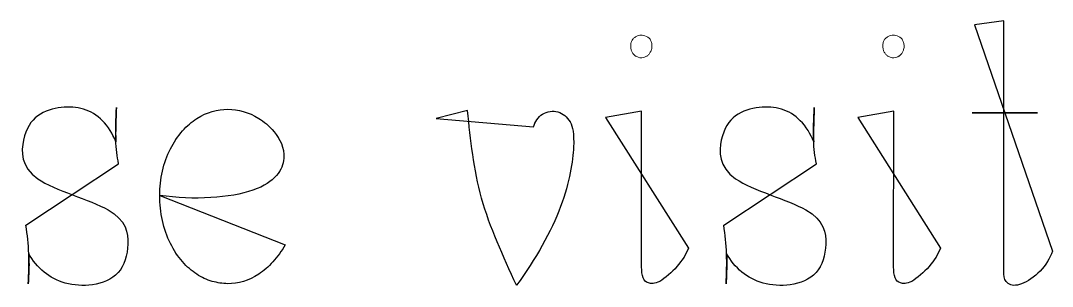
# Model space of a CAD drawing. Header units: centimetres. Extents: x -9.8 to 9.8, y -7.2 to 7.2.
# Drawn here: x -3.766 to -2.666, y 5.232 to 5.514 of the extents above; entities that cross this region are included whole.
import ezdxf

# ---------------------------------------------------------------- set-up
doc = ezdxf.new("R2010")
doc.units = ezdxf.units.CM
doc.header["$MEASUREMENT"] = 0
doc.layers.add('Layer 1', color=7, linetype='Continuous')

msp = doc.modelspace()

# ---------------------------------------------------------------- linework, layer by layer
at = {"layer": 'Layer 1', "color": 7}
for points, knots in [([(-2.74929, 5.50967), (-2.74929, 5.50967), (-2.71804, 5.51406), (-2.71804, 5.51406), (-2.71804, 5.51406), (-2.71804, 5.51406), (-2.71804, 5.41614), (-2.71804, 5.41614), (-2.71804, 5.41614), (-2.71804, 5.41614), (-2.68221, 5.41614), (-2.68221, 5.41614), (-2.68221, 5.41614), (-2.68221, 5.41614), (-2.75156, 5.41614), (-2.75156, 5.41614), (-2.75156, 5.41614), (-2.75156, 5.41614), (-2.71804, 5.41614), (-2.71804, 5.41614), (-2.71804, 5.41614), (-2.71804, 5.41614), (-2.71804, 5.2445), (-2.71804, 5.2445), (-2.71804, 5.2445), (-2.71804, 5.24069), (-2.71651, 5.23688), (-2.71328, 5.23458), (-2.71328, 5.23458), (-2.71003, 5.2323), (-2.70526, 5.23172), (-2.69918, 5.23418), (-2.69918, 5.23418), (-2.69291, 5.23646), (-2.68529, 5.24161), (-2.67918, 5.2477), (-2.67918, 5.2477), (-2.67309, 5.254), (-2.66889, 5.26122), (-2.66622, 5.26905), (-2.66622, 5.26905), (-2.66622, 5.26905), (-2.74929, 5.50967), (-2.74929, 5.50967)], [0, 0, 0, 0, 0.0833333, 0.0833333, 0.0833333, 0.0833333, 0.1666667, 0.1666667, 0.1666667, 0.1666667, 0.25, 0.25, 0.25, 0.25, 0.3333333, 0.3333333, 0.3333333, 0.3333333, 0.4166667, 0.4166667, 0.4166667, 0.4166667, 0.5, 0.5, 0.5, 0.5, 0.5833333, 0.5833333, 0.5833333, 0.5833333, 0.6666667, 0.6666667, 0.6666667, 0.6666667, 0.75, 0.75, 0.75, 0.75, 0.8333333, 0.8333333, 0.8333333, 0.8333333, 1, 1, 1, 1]), ([(-2.74929, 5.50967), (-2.74929, 5.50967), (-2.74929, 5.50967), (-2.74929, 5.50967), (-2.74929, 5.50967), (-2.74929, 5.50967), (-2.74929, 5.50967), (-2.74929, 5.50967)], [0, 0, 0, 0, 0.3333333, 0.3333333, 0.3333333, 0.3333333, 1, 1, 1, 1]), ([(-3.7601, 5.2965), (-3.75875, 5.28642), (-3.75743, 5.2765), (-3.75724, 5.26621), (-3.75724, 5.26621), (-3.75668, 5.25592), (-3.75724, 5.24507), (-3.75764, 5.23422), (-3.75764, 5.23422), (-3.75724, 5.24165), (-3.75708, 5.2489), (-3.75687, 5.25422), (-3.75687, 5.25422), (-3.75687, 5.25972), (-3.75706, 5.26316), (-3.75724, 5.2666), (-3.75724, 5.2666), (-3.75306, 5.25898), (-3.74753, 5.25213), (-3.74086, 5.24678), (-3.74086, 5.24678), (-3.73438, 5.24128), (-3.72697, 5.23744), (-3.71821, 5.23498), (-3.71821, 5.23498), (-3.70943, 5.2327), (-3.69935, 5.23157), (-3.68924, 5.23329), (-3.68924, 5.23329), (-3.67895, 5.23482), (-3.66868, 5.23879), (-3.6618, 5.24623), (-3.6618, 5.24623), (-3.65513, 5.25385), (-3.65188, 5.26433), (-3.65151, 5.27652), (-3.65151, 5.27652), (-3.65093, 5.28853), (-3.6532, 5.30166), (-3.67265, 5.3129), (-3.67265, 5.3129), (-3.69228, 5.32393), (-3.72924, 5.3333), (-3.74753, 5.34605), (-3.74753, 5.34605), (-3.76581, 5.3588), (-3.76544, 5.375), (-3.76277, 5.38701), (-3.76277, 5.38701), (-3.75991, 5.39939), (-3.75478, 5.40759), (-3.74753, 5.41291), (-3.74753, 5.41291), (-3.74031, 5.41804), (-3.73115, 5.42072), (-3.72258, 5.42167), (-3.72258, 5.42167), (-3.71401, 5.42262), (-3.70602, 5.42223), (-3.69877, 5.41995), (-3.69877, 5.41995), (-3.69115, 5.41786), (-3.68448, 5.41368), (-3.67858, 5.40757), (-3.67858, 5.40757), (-3.67249, 5.40167), (-3.66755, 5.39365), (-3.66429, 5.38508), (-3.66429, 5.38508), (-3.66448, 5.38849), (-3.66466, 5.39175), (-3.66448, 5.39783), (-3.66448, 5.39783), (-3.66429, 5.40392), (-3.66411, 5.41288), (-3.66371, 5.42164), (-3.66371, 5.42164), (-3.66429, 5.40944), (-3.66466, 5.39727), (-3.66448, 5.38735), (-3.66448, 5.38735), (-3.66411, 5.37724), (-3.66279, 5.36962), (-3.66144, 5.362), (-3.66144, 5.362), (-3.66144, 5.362), (-3.7601, 5.2965), (-3.7601, 5.2965)], [0, 0, 0, 0, 0.0434783, 0.0434783, 0.0434783, 0.0434783, 0.0869565, 0.0869565, 0.0869565, 0.0869565, 0.1304348, 0.1304348, 0.1304348, 0.1304348, 0.173913, 0.173913, 0.173913, 0.173913, 0.2173913, 0.2173913, 0.2173913, 0.2173913, 0.2608696, 0.2608696, 0.2608696, 0.2608696, 0.3043478, 0.3043478, 0.3043478, 0.3043478, 0.3478261, 0.3478261, 0.3478261, 0.3478261, 0.3913043, 0.3913043, 0.3913043, 0.3913043, 0.4347826, 0.4347826, 0.4347826, 0.4347826, 0.4782609, 0.4782609, 0.4782609, 0.4782609, 0.5217391, 0.5217391, 0.5217391, 0.5217391, 0.5652174, 0.5652174, 0.5652174, 0.5652174, 0.6086957, 0.6086957, 0.6086957, 0.6086957, 0.6521739, 0.6521739, 0.6521739, 0.6521739, 0.6956522, 0.6956522, 0.6956522, 0.6956522, 0.7391304, 0.7391304, 0.7391304, 0.7391304, 0.7826087, 0.7826087, 0.7826087, 0.7826087, 0.826087, 0.826087, 0.826087, 0.826087, 0.8695652, 0.8695652, 0.8695652, 0.8695652, 0.9130435, 0.9130435, 0.9130435, 0.9130435, 1, 1, 1, 1]), ([(-3.01638, 5.2965), (-3.01503, 5.28642), (-3.01371, 5.2765), (-3.01352, 5.26621), (-3.01352, 5.26621), (-3.01294, 5.25592), (-3.01352, 5.24507), (-3.01389, 5.23422), (-3.01389, 5.23422), (-3.01352, 5.24165), (-3.01333, 5.2489), (-3.01312, 5.25422), (-3.01312, 5.25422), (-3.01293, 5.25972), (-3.01312, 5.26316), (-3.01352, 5.2666), (-3.01352, 5.2666), (-3.00931, 5.25898), (-3.00381, 5.25213), (-2.99712, 5.24678), (-2.99712, 5.24678), (-2.99064, 5.24128), (-2.98323, 5.23744), (-2.97447, 5.23498), (-2.97447, 5.23498), (-2.96569, 5.2327), (-2.95561, 5.23157), (-2.9455, 5.23329), (-2.9455, 5.23329), (-2.93521, 5.23482), (-2.92494, 5.23879), (-2.91806, 5.24623), (-2.91806, 5.24623), (-2.91139, 5.25385), (-2.90814, 5.26433), (-2.90777, 5.27652), (-2.90777, 5.27652), (-2.90719, 5.28853), (-2.90946, 5.30166), (-2.92891, 5.3129), (-2.92891, 5.3129), (-2.94852, 5.32393), (-2.98548, 5.3333), (-3.00379, 5.34605), (-3.00379, 5.34605), (-3.02226, 5.3588), (-3.0217, 5.375), (-3.01903, 5.38701), (-3.01903, 5.38701), (-3.01617, 5.39939), (-3.01104, 5.40759), (-3.00379, 5.41291), (-3.00379, 5.41291), (-2.99654, 5.41804), (-2.98739, 5.42072), (-2.97884, 5.42167), (-2.97884, 5.42167), (-2.97027, 5.42262), (-2.96228, 5.42223), (-2.95503, 5.41995), (-2.95503, 5.41995), (-2.94741, 5.41786), (-2.94074, 5.41368), (-2.93484, 5.40757), (-2.93484, 5.40757), (-2.92875, 5.40167), (-2.92378, 5.39365), (-2.92055, 5.38508), (-2.92055, 5.38508), (-2.92074, 5.38849), (-2.92074, 5.39175), (-2.92074, 5.39783), (-2.92074, 5.39783), (-2.92055, 5.40392), (-2.92037, 5.41288), (-2.91997, 5.42164), (-2.91997, 5.42164), (-2.92055, 5.40944), (-2.92092, 5.39727), (-2.92074, 5.38735), (-2.92074, 5.38735), (-2.92037, 5.37724), (-2.91923, 5.36962), (-2.9177, 5.362), (-2.9177, 5.362), (-2.9177, 5.362), (-3.01638, 5.2965), (-3.01638, 5.2965)], [0, 0, 0, 0, 0.0434783, 0.0434783, 0.0434783, 0.0434783, 0.0869565, 0.0869565, 0.0869565, 0.0869565, 0.1304348, 0.1304348, 0.1304348, 0.1304348, 0.173913, 0.173913, 0.173913, 0.173913, 0.2173913, 0.2173913, 0.2173913, 0.2173913, 0.2608696, 0.2608696, 0.2608696, 0.2608696, 0.3043478, 0.3043478, 0.3043478, 0.3043478, 0.3478261, 0.3478261, 0.3478261, 0.3478261, 0.3913043, 0.3913043, 0.3913043, 0.3913043, 0.4347826, 0.4347826, 0.4347826, 0.4347826, 0.4782609, 0.4782609, 0.4782609, 0.4782609, 0.5217391, 0.5217391, 0.5217391, 0.5217391, 0.5652174, 0.5652174, 0.5652174, 0.5652174, 0.6086957, 0.6086957, 0.6086957, 0.6086957, 0.6521739, 0.6521739, 0.6521739, 0.6521739, 0.6956522, 0.6956522, 0.6956522, 0.6956522, 0.7391304, 0.7391304, 0.7391304, 0.7391304, 0.7826087, 0.7826087, 0.7826087, 0.7826087, 0.826087, 0.826087, 0.826087, 0.826087, 0.8695652, 0.8695652, 0.8695652, 0.8695652, 0.9130435, 0.9130435, 0.9130435, 0.9130435, 1, 1, 1, 1]), ([(-3.6176, 5.32832), (-3.5814, 5.32279), (-3.54198, 5.32546), (-3.51817, 5.33382), (-3.51817, 5.33382), (-3.49436, 5.34202), (-3.48634, 5.35573), (-3.48539, 5.36753), (-3.48539, 5.36753), (-3.48407, 5.37915), (-3.48997, 5.38867), (-3.4955, 5.39573), (-3.4955, 5.39573), (-3.50122, 5.40258), (-3.50653, 5.40676), (-3.51206, 5.4102), (-3.51206, 5.4102), (-3.52291, 5.41687), (-3.53397, 5.41991), (-3.54503, 5.41991), (-3.54503, 5.41991), (-3.55609, 5.41991), (-3.56712, 5.41687), (-3.578, 5.4102), (-3.578, 5.4102), (-3.58334, 5.40639), (-3.58848, 5.40221), (-3.59343, 5.39686), (-3.59343, 5.39686), (-3.59819, 5.39114), (-3.60258, 5.38485), (-3.60618, 5.37762), (-3.60618, 5.37762), (-3.6098, 5.37056), (-3.61285, 5.36257), (-3.61475, 5.35399), (-3.61475, 5.35399), (-3.61666, 5.34579), (-3.61761, 5.33703), (-3.61761, 5.32809), (-3.61761, 5.32809), (-3.61761, 5.31915), (-3.61666, 5.31018), (-3.61475, 5.30142), (-3.61475, 5.30142), (-3.61284, 5.29285), (-3.60978, 5.28467), (-3.60618, 5.27724), (-3.60618, 5.27724), (-3.60258, 5.26981), (-3.59819, 5.26332), (-3.59343, 5.25782), (-3.59343, 5.25782), (-3.58848, 5.25229), (-3.58335, 5.2479), (-3.57819, 5.24448), (-3.57819, 5.24448), (-3.57287, 5.24086), (-3.56734, 5.23855), (-3.56163, 5.23686), (-3.56163, 5.23686), (-3.5561, 5.23533), (-3.55057, 5.23437), (-3.54507, 5.23437), (-3.54507, 5.23437), (-3.53404, 5.23437), (-3.52279, 5.23741), (-3.5121, 5.24448), (-3.5121, 5.24448), (-3.50676, 5.24789), (-3.50162, 5.25247), (-3.49686, 5.25763), (-3.49686, 5.25763), (-3.4921, 5.26297), (-3.48771, 5.26906), (-3.48371, 5.27554), (-3.48371, 5.27554), (-3.48371, 5.27554), (-3.6176, 5.32832), (-3.6176, 5.32832)], [0, 0, 0, 0, 0.047619, 0.047619, 0.047619, 0.047619, 0.0952381, 0.0952381, 0.0952381, 0.0952381, 0.1428571, 0.1428571, 0.1428571, 0.1428571, 0.1904762, 0.1904762, 0.1904762, 0.1904762, 0.2380952, 0.2380952, 0.2380952, 0.2380952, 0.2857143, 0.2857143, 0.2857143, 0.2857143, 0.3333333, 0.3333333, 0.3333333, 0.3333333, 0.3809524, 0.3809524, 0.3809524, 0.3809524, 0.4285714, 0.4285714, 0.4285714, 0.4285714, 0.4761905, 0.4761905, 0.4761905, 0.4761905, 0.5238095, 0.5238095, 0.5238095, 0.5238095, 0.5714286, 0.5714286, 0.5714286, 0.5714286, 0.6190476, 0.6190476, 0.6190476, 0.6190476, 0.6666667, 0.6666667, 0.6666667, 0.6666667, 0.7142857, 0.7142857, 0.7142857, 0.7142857, 0.7619048, 0.7619048, 0.7619048, 0.7619048, 0.8095238, 0.8095238, 0.8095238, 0.8095238, 0.8571429, 0.8571429, 0.8571429, 0.8571429, 0.9047619, 0.9047619, 0.9047619, 0.9047619, 1, 1, 1, 1]), ([(-3.32309, 5.41021), (-3.32309, 5.41021), (-3.28938, 5.41841), (-3.28938, 5.41841), (-3.28938, 5.41841), (-3.28634, 5.38737), (-3.28311, 5.35613), (-3.27451, 5.32525), (-3.27451, 5.32525), (-3.26575, 5.29437), (-3.25165, 5.26352), (-3.23736, 5.23265), (-3.23736, 5.23265), (-3.21696, 5.2599), (-3.20021, 5.29017), (-3.19029, 5.31628), (-3.19029, 5.31628), (-3.18058, 5.34274), (-3.17735, 5.36504), (-3.17658, 5.37952), (-3.17658, 5.37952), (-3.17581, 5.3942), (-3.17735, 5.40103), (-3.1802, 5.40638), (-3.1802, 5.40638), (-3.18345, 5.41172), (-3.18782, 5.41553), (-3.19316, 5.41704), (-3.19316, 5.41704), (-3.19866, 5.41836), (-3.20459, 5.41781), (-3.20954, 5.41476), (-3.20954, 5.41476), (-3.2143, 5.41172), (-3.21774, 5.40637), (-3.21907, 5.40103), (-3.21907, 5.40103), (-3.21907, 5.40103), (-3.32309, 5.41021), (-3.32309, 5.41021)], [0, 0, 0, 0, 0.0909091, 0.0909091, 0.0909091, 0.0909091, 0.1818182, 0.1818182, 0.1818182, 0.1818182, 0.2727273, 0.2727273, 0.2727273, 0.2727273, 0.3636364, 0.3636364, 0.3636364, 0.3636364, 0.4545455, 0.4545455, 0.4545455, 0.4545455, 0.5454545, 0.5454545, 0.5454545, 0.5454545, 0.6363636, 0.6363636, 0.6363636, 0.6363636, 0.7272727, 0.7272727, 0.7272727, 0.7272727, 0.8181818, 0.8181818, 0.8181818, 0.8181818, 1, 1, 1, 1]), ([(-3.32309, 5.41021), (-3.32309, 5.41021), (-3.32309, 5.41021), (-3.32309, 5.41021), (-3.32309, 5.41021), (-3.32309, 5.41021), (-3.32309, 5.41021), (-3.32309, 5.41021)], [0, 0, 0, 0, 0.3333333, 0.3333333, 0.3333333, 0.3333333, 1, 1, 1, 1]), ([(-3.14248, 5.41098), (-3.14248, 5.41098), (-3.10401, 5.41783), (-3.10401, 5.41783), (-3.10401, 5.41783), (-3.10401, 5.41783), (-3.10401, 5.25209), (-3.10401, 5.25209), (-3.10401, 5.25209), (-3.10401, 5.24791), (-3.10361, 5.24373), (-3.10229, 5.24066), (-3.10229, 5.24066), (-3.10115, 5.23741), (-3.09962, 5.23608), (-3.09676, 5.23513), (-3.09676, 5.23513), (-3.09409, 5.23418), (-3.09028, 5.23399), (-3.08459, 5.23685), (-3.08459, 5.23685), (-3.07925, 5.24008), (-3.07163, 5.24638), (-3.06631, 5.25267), (-3.06631, 5.25267), (-3.06081, 5.25915), (-3.05678, 5.26542), (-3.05411, 5.27209), (-3.05411, 5.27209), (-3.05411, 5.27209), (-3.14248, 5.41098), (-3.14248, 5.41098)], [0, 0, 0, 0, 0.1111111, 0.1111111, 0.1111111, 0.1111111, 0.2222222, 0.2222222, 0.2222222, 0.2222222, 0.3333333, 0.3333333, 0.3333333, 0.3333333, 0.4444444, 0.4444444, 0.4444444, 0.4444444, 0.5555556, 0.5555556, 0.5555556, 0.5555556, 0.6666667, 0.6666667, 0.6666667, 0.6666667, 0.7777778, 0.7777778, 0.7777778, 0.7777778, 1, 1, 1, 1]), ([(-3.14248, 5.41098), (-3.14248, 5.41098), (-3.14248, 5.41098), (-3.14248, 5.41098), (-3.14248, 5.41098), (-3.14248, 5.41098), (-3.14248, 5.41098), (-3.14248, 5.41098)], [0, 0, 0, 0, 0.3333333, 0.3333333, 0.3333333, 0.3333333, 1, 1, 1, 1]), ([(-2.87369, 5.41098), (-2.87369, 5.41098), (-2.83522, 5.41783), (-2.83522, 5.41783), (-2.83522, 5.41783), (-2.83522, 5.41783), (-2.83541, 5.25209), (-2.83541, 5.25209), (-2.83541, 5.25209), (-2.83541, 5.24791), (-2.83504, 5.24373), (-2.83372, 5.24066), (-2.83372, 5.24066), (-2.83258, 5.23741), (-2.83086, 5.23608), (-2.82819, 5.23513), (-2.82819, 5.23513), (-2.82552, 5.23418), (-2.82171, 5.23399), (-2.81599, 5.23685), (-2.81599, 5.23685), (-2.81049, 5.24008), (-2.80305, 5.24638), (-2.79752, 5.25267), (-2.79752, 5.25267), (-2.79218, 5.25915), (-2.78818, 5.26542), (-2.78551, 5.27209), (-2.78551, 5.27209), (-2.78551, 5.27209), (-2.87369, 5.41098), (-2.87369, 5.41098)], [0, 0, 0, 0, 0.1111111, 0.1111111, 0.1111111, 0.1111111, 0.2222222, 0.2222222, 0.2222222, 0.2222222, 0.3333333, 0.3333333, 0.3333333, 0.3333333, 0.4444444, 0.4444444, 0.4444444, 0.4444444, 0.5555556, 0.5555556, 0.5555556, 0.5555556, 0.6666667, 0.6666667, 0.6666667, 0.6666667, 0.7777778, 0.7777778, 0.7777778, 0.7777778, 1, 1, 1, 1]), ([(-2.87369, 5.41098), (-2.87369, 5.41098), (-2.87369, 5.41098), (-2.87369, 5.41098), (-2.87369, 5.41098), (-2.87369, 5.41098), (-2.87369, 5.41098), (-2.87369, 5.41098)], [0, 0, 0, 0, 0.3333333, 0.3333333, 0.3333333, 0.3333333, 1, 1, 1, 1]), ([(-3.6176, 5.32832), (-3.6176, 5.32832), (-3.6176, 5.32832), (-3.6176, 5.32832), (-3.6176, 5.32832), (-3.6176, 5.32832), (-3.6176, 5.32832), (-3.6176, 5.32832)], [0, 0, 0, 0, 0.3333333, 0.3333333, 0.3333333, 0.3333333, 1, 1, 1, 1]), ([(-3.7601, 5.2965), (-3.7601, 5.2965), (-3.7601, 5.2965), (-3.7601, 5.2965), (-3.7601, 5.2965), (-3.7601, 5.2965), (-3.7601, 5.2965), (-3.7601, 5.2965)], [0, 0, 0, 0, 0.3333333, 0.3333333, 0.3333333, 0.3333333, 1, 1, 1, 1]), ([(-3.01638, 5.2965), (-3.01638, 5.2965), (-3.01638, 5.2965), (-3.01638, 5.2965), (-3.01638, 5.2965), (-3.01638, 5.2965), (-3.01638, 5.2965), (-3.01638, 5.2965)], [0, 0, 0, 0, 0.3333333, 0.3333333, 0.3333333, 0.3333333, 1, 1, 1, 1])]:
    msp.add_open_spline(points, degree=3, knots=knots, dxfattribs=at)
at = {"layer": 'Layer 1', "color": 9, "lineweight": 0}
for points, knots in [([(-2.74929, 5.50967), (-2.74929, 5.50967), (-2.71804, 5.51406), (-2.71804, 5.51406), (-2.71804, 5.51406), (-2.71804, 5.51406), (-2.71804, 5.41614), (-2.71804, 5.41614), (-2.71804, 5.41614), (-2.71804, 5.41614), (-2.68221, 5.41614), (-2.68221, 5.41614), (-2.68221, 5.41614), (-2.68221, 5.41614), (-2.75156, 5.41614), (-2.75156, 5.41614), (-2.75156, 5.41614), (-2.75156, 5.41614), (-2.71804, 5.41614), (-2.71804, 5.41614), (-2.71804, 5.41614), (-2.71804, 5.41614), (-2.71804, 5.2445), (-2.71804, 5.2445), (-2.71804, 5.2445), (-2.71804, 5.24069), (-2.71651, 5.23688), (-2.71328, 5.23458), (-2.71328, 5.23458), (-2.71003, 5.2323), (-2.70526, 5.23172), (-2.69918, 5.23418), (-2.69918, 5.23418), (-2.69291, 5.23646), (-2.68529, 5.24161), (-2.67918, 5.2477), (-2.67918, 5.2477), (-2.67309, 5.254), (-2.66889, 5.26122), (-2.66622, 5.26905)], [0, 0, 0, 0, 0.0909091, 0.0909091, 0.0909091, 0.0909091, 0.1818182, 0.1818182, 0.1818182, 0.1818182, 0.2727273, 0.2727273, 0.2727273, 0.2727273, 0.3636364, 0.3636364, 0.3636364, 0.3636364, 0.4545455, 0.4545455, 0.4545455, 0.4545455, 0.5454545, 0.5454545, 0.5454545, 0.5454545, 0.6363636, 0.6363636, 0.6363636, 0.6363636, 0.7272727, 0.7272727, 0.7272727, 0.7272727, 0.8181818, 0.8181818, 0.8181818, 0.8181818, 1, 1, 1, 1]), ([(-2.74929, 5.50967), (-2.74929, 5.50967), (-2.74929, 5.50967), (-2.74929, 5.50967), (-2.74929, 5.50967), (-2.74929, 5.50967), (-2.74929, 5.50967), (-2.74929, 5.50967)], [0, 0, 0, 0, 0.3333333, 0.3333333, 0.3333333, 0.3333333, 1, 1, 1, 1]), ([(-3.7601, 5.2965), (-3.75875, 5.28642), (-3.75743, 5.2765), (-3.75724, 5.26621), (-3.75724, 5.26621), (-3.75668, 5.25592), (-3.75724, 5.24507), (-3.75764, 5.23422), (-3.75764, 5.23422), (-3.75724, 5.24165), (-3.75708, 5.2489), (-3.75687, 5.25422), (-3.75687, 5.25422), (-3.75687, 5.25972), (-3.75706, 5.26316), (-3.75724, 5.2666), (-3.75724, 5.2666), (-3.75306, 5.25898), (-3.74753, 5.25213), (-3.74086, 5.24678), (-3.74086, 5.24678), (-3.73438, 5.24128), (-3.72697, 5.23744), (-3.71821, 5.23498), (-3.71821, 5.23498), (-3.70943, 5.2327), (-3.69935, 5.23157), (-3.68924, 5.23329), (-3.68924, 5.23329), (-3.67895, 5.23482), (-3.66868, 5.23879), (-3.6618, 5.24623), (-3.6618, 5.24623), (-3.65513, 5.25385), (-3.65188, 5.26433), (-3.65151, 5.27652), (-3.65151, 5.27652), (-3.65093, 5.28853), (-3.6532, 5.30166), (-3.67265, 5.3129), (-3.67265, 5.3129), (-3.69228, 5.32393), (-3.72924, 5.3333), (-3.74753, 5.34605), (-3.74753, 5.34605), (-3.76581, 5.3588), (-3.76544, 5.375), (-3.76277, 5.38701), (-3.76277, 5.38701), (-3.75991, 5.39939), (-3.75478, 5.40759), (-3.74753, 5.41291), (-3.74753, 5.41291), (-3.74031, 5.41804), (-3.73115, 5.42072), (-3.72258, 5.42167), (-3.72258, 5.42167), (-3.71401, 5.42262), (-3.70602, 5.42223), (-3.69877, 5.41995), (-3.69877, 5.41995), (-3.69115, 5.41786), (-3.68448, 5.41368), (-3.67858, 5.40757), (-3.67858, 5.40757), (-3.67249, 5.40167), (-3.66755, 5.39365), (-3.66429, 5.38508), (-3.66429, 5.38508), (-3.66448, 5.38849), (-3.66466, 5.39175), (-3.66448, 5.39783), (-3.66448, 5.39783), (-3.66429, 5.40392), (-3.66411, 5.41288), (-3.66371, 5.42164), (-3.66371, 5.42164), (-3.66429, 5.40944), (-3.66466, 5.39727), (-3.66448, 5.38735), (-3.66448, 5.38735), (-3.66411, 5.37724), (-3.66279, 5.36962), (-3.66144, 5.362)], [0, 0, 0, 0, 0.0454545, 0.0454545, 0.0454545, 0.0454545, 0.0909091, 0.0909091, 0.0909091, 0.0909091, 0.1363636, 0.1363636, 0.1363636, 0.1363636, 0.1818182, 0.1818182, 0.1818182, 0.1818182, 0.2272727, 0.2272727, 0.2272727, 0.2272727, 0.2727273, 0.2727273, 0.2727273, 0.2727273, 0.3181818, 0.3181818, 0.3181818, 0.3181818, 0.3636364, 0.3636364, 0.3636364, 0.3636364, 0.4090909, 0.4090909, 0.4090909, 0.4090909, 0.4545455, 0.4545455, 0.4545455, 0.4545455, 0.5, 0.5, 0.5, 0.5, 0.5454545, 0.5454545, 0.5454545, 0.5454545, 0.5909091, 0.5909091, 0.5909091, 0.5909091, 0.6363636, 0.6363636, 0.6363636, 0.6363636, 0.6818182, 0.6818182, 0.6818182, 0.6818182, 0.7272727, 0.7272727, 0.7272727, 0.7272727, 0.7727273, 0.7727273, 0.7727273, 0.7727273, 0.8181818, 0.8181818, 0.8181818, 0.8181818, 0.8636364, 0.8636364, 0.8636364, 0.8636364, 0.9090909, 0.9090909, 0.9090909, 0.9090909, 1, 1, 1, 1]), ([(-3.01638, 5.2965), (-3.01503, 5.28642), (-3.01371, 5.2765), (-3.01352, 5.26621), (-3.01352, 5.26621), (-3.01294, 5.25592), (-3.01352, 5.24507), (-3.01389, 5.23422), (-3.01389, 5.23422), (-3.01352, 5.24165), (-3.01333, 5.2489), (-3.01312, 5.25422), (-3.01312, 5.25422), (-3.01293, 5.25972), (-3.01312, 5.26316), (-3.01352, 5.2666), (-3.01352, 5.2666), (-3.00931, 5.25898), (-3.00381, 5.25213), (-2.99712, 5.24678), (-2.99712, 5.24678), (-2.99064, 5.24128), (-2.98323, 5.23744), (-2.97447, 5.23498), (-2.97447, 5.23498), (-2.96569, 5.2327), (-2.95561, 5.23157), (-2.9455, 5.23329), (-2.9455, 5.23329), (-2.93521, 5.23482), (-2.92494, 5.23879), (-2.91806, 5.24623), (-2.91806, 5.24623), (-2.91139, 5.25385), (-2.90814, 5.26433), (-2.90777, 5.27652), (-2.90777, 5.27652), (-2.90719, 5.28853), (-2.90946, 5.30166), (-2.92891, 5.3129), (-2.92891, 5.3129), (-2.94852, 5.32393), (-2.98548, 5.3333), (-3.00379, 5.34605), (-3.00379, 5.34605), (-3.02226, 5.3588), (-3.0217, 5.375), (-3.01903, 5.38701), (-3.01903, 5.38701), (-3.01617, 5.39939), (-3.01104, 5.40759), (-3.00379, 5.41291), (-3.00379, 5.41291), (-2.99654, 5.41804), (-2.98739, 5.42072), (-2.97884, 5.42167), (-2.97884, 5.42167), (-2.97027, 5.42262), (-2.96228, 5.42223), (-2.95503, 5.41995), (-2.95503, 5.41995), (-2.94741, 5.41786), (-2.94074, 5.41368), (-2.93484, 5.40757), (-2.93484, 5.40757), (-2.92875, 5.40167), (-2.92378, 5.39365), (-2.92055, 5.38508), (-2.92055, 5.38508), (-2.92074, 5.38849), (-2.92074, 5.39175), (-2.92074, 5.39783), (-2.92074, 5.39783), (-2.92055, 5.40392), (-2.92037, 5.41288), (-2.91997, 5.42164), (-2.91997, 5.42164), (-2.92055, 5.40944), (-2.92092, 5.39727), (-2.92074, 5.38735), (-2.92074, 5.38735), (-2.92037, 5.37724), (-2.91923, 5.36962), (-2.9177, 5.362)], [0, 0, 0, 0, 0.0454545, 0.0454545, 0.0454545, 0.0454545, 0.0909091, 0.0909091, 0.0909091, 0.0909091, 0.1363636, 0.1363636, 0.1363636, 0.1363636, 0.1818182, 0.1818182, 0.1818182, 0.1818182, 0.2272727, 0.2272727, 0.2272727, 0.2272727, 0.2727273, 0.2727273, 0.2727273, 0.2727273, 0.3181818, 0.3181818, 0.3181818, 0.3181818, 0.3636364, 0.3636364, 0.3636364, 0.3636364, 0.4090909, 0.4090909, 0.4090909, 0.4090909, 0.4545455, 0.4545455, 0.4545455, 0.4545455, 0.5, 0.5, 0.5, 0.5, 0.5454545, 0.5454545, 0.5454545, 0.5454545, 0.5909091, 0.5909091, 0.5909091, 0.5909091, 0.6363636, 0.6363636, 0.6363636, 0.6363636, 0.6818182, 0.6818182, 0.6818182, 0.6818182, 0.7272727, 0.7272727, 0.7272727, 0.7272727, 0.7727273, 0.7727273, 0.7727273, 0.7727273, 0.8181818, 0.8181818, 0.8181818, 0.8181818, 0.8636364, 0.8636364, 0.8636364, 0.8636364, 0.9090909, 0.9090909, 0.9090909, 0.9090909, 1, 1, 1, 1]), ([(-3.6176, 5.32832), (-3.5814, 5.32279), (-3.54198, 5.32546), (-3.51817, 5.33382), (-3.51817, 5.33382), (-3.49436, 5.34202), (-3.48634, 5.35573), (-3.48539, 5.36753), (-3.48539, 5.36753), (-3.48407, 5.37915), (-3.48997, 5.38867), (-3.4955, 5.39573), (-3.4955, 5.39573), (-3.50122, 5.40258), (-3.50653, 5.40676), (-3.51206, 5.4102), (-3.51206, 5.4102), (-3.52291, 5.41687), (-3.53397, 5.41991), (-3.54503, 5.41991), (-3.54503, 5.41991), (-3.55609, 5.41991), (-3.56712, 5.41687), (-3.578, 5.4102), (-3.578, 5.4102), (-3.58334, 5.40639), (-3.58848, 5.40221), (-3.59343, 5.39686), (-3.59343, 5.39686), (-3.59819, 5.39114), (-3.60258, 5.38485), (-3.60618, 5.37762), (-3.60618, 5.37762), (-3.6098, 5.37056), (-3.61285, 5.36257), (-3.61475, 5.35399), (-3.61475, 5.35399), (-3.61666, 5.34579), (-3.61761, 5.33703), (-3.61761, 5.32809), (-3.61761, 5.32809), (-3.61761, 5.31915), (-3.61666, 5.31018), (-3.61475, 5.30142), (-3.61475, 5.30142), (-3.61284, 5.29285), (-3.60978, 5.28467), (-3.60618, 5.27724), (-3.60618, 5.27724), (-3.60258, 5.26981), (-3.59819, 5.26332), (-3.59343, 5.25782), (-3.59343, 5.25782), (-3.58848, 5.25229), (-3.58335, 5.2479), (-3.57819, 5.24448), (-3.57819, 5.24448), (-3.57287, 5.24086), (-3.56734, 5.23855), (-3.56163, 5.23686), (-3.56163, 5.23686), (-3.5561, 5.23533), (-3.55057, 5.23437), (-3.54507, 5.23437), (-3.54507, 5.23437), (-3.53404, 5.23437), (-3.52279, 5.23741), (-3.5121, 5.24448), (-3.5121, 5.24448), (-3.50676, 5.24789), (-3.50162, 5.25247), (-3.49686, 5.25763), (-3.49686, 5.25763), (-3.4921, 5.26297), (-3.48771, 5.26906), (-3.48371, 5.27554)], [0, 0, 0, 0, 0.05, 0.05, 0.05, 0.05, 0.1, 0.1, 0.1, 0.1, 0.15, 0.15, 0.15, 0.15, 0.2, 0.2, 0.2, 0.2, 0.25, 0.25, 0.25, 0.25, 0.3, 0.3, 0.3, 0.3, 0.35, 0.35, 0.35, 0.35, 0.4, 0.4, 0.4, 0.4, 0.45, 0.45, 0.45, 0.45, 0.5, 0.5, 0.5, 0.5, 0.55, 0.55, 0.55, 0.55, 0.6, 0.6, 0.6, 0.6, 0.65, 0.65, 0.65, 0.65, 0.7, 0.7, 0.7, 0.7, 0.75, 0.75, 0.75, 0.75, 0.8, 0.8, 0.8, 0.8, 0.85, 0.85, 0.85, 0.85, 0.9, 0.9, 0.9, 0.9, 1, 1, 1, 1]), ([(-3.32309, 5.41021), (-3.32309, 5.41021), (-3.28938, 5.41841), (-3.28938, 5.41841), (-3.28938, 5.41841), (-3.28634, 5.38737), (-3.28311, 5.35613), (-3.27451, 5.32525), (-3.27451, 5.32525), (-3.26575, 5.29437), (-3.25165, 5.26352), (-3.23736, 5.23265), (-3.23736, 5.23265), (-3.21696, 5.2599), (-3.20021, 5.29017), (-3.19029, 5.31628), (-3.19029, 5.31628), (-3.18058, 5.34274), (-3.17735, 5.36504), (-3.17658, 5.37952), (-3.17658, 5.37952), (-3.17581, 5.3942), (-3.17735, 5.40103), (-3.1802, 5.40638), (-3.1802, 5.40638), (-3.18345, 5.41172), (-3.18782, 5.41553), (-3.19316, 5.41704), (-3.19316, 5.41704), (-3.19866, 5.41836), (-3.20459, 5.41781), (-3.20954, 5.41476), (-3.20954, 5.41476), (-3.2143, 5.41172), (-3.21774, 5.40637), (-3.21907, 5.40103)], [0, 0, 0, 0, 0.1, 0.1, 0.1, 0.1, 0.2, 0.2, 0.2, 0.2, 0.3, 0.3, 0.3, 0.3, 0.4, 0.4, 0.4, 0.4, 0.5, 0.5, 0.5, 0.5, 0.6, 0.6, 0.6, 0.6, 0.7, 0.7, 0.7, 0.7, 0.8, 0.8, 0.8, 0.8, 1, 1, 1, 1]), ([(-3.32309, 5.41021), (-3.32309, 5.41021), (-3.32309, 5.41021), (-3.32309, 5.41021), (-3.32309, 5.41021), (-3.32309, 5.41021), (-3.32309, 5.41021), (-3.32309, 5.41021)], [0, 0, 0, 0, 0.3333333, 0.3333333, 0.3333333, 0.3333333, 1, 1, 1, 1]), ([(-3.14248, 5.41098), (-3.14248, 5.41098), (-3.10401, 5.41783), (-3.10401, 5.41783), (-3.10401, 5.41783), (-3.10401, 5.41783), (-3.10401, 5.25209), (-3.10401, 5.25209), (-3.10401, 5.25209), (-3.10401, 5.24791), (-3.10361, 5.24373), (-3.10229, 5.24066), (-3.10229, 5.24066), (-3.10115, 5.23741), (-3.09962, 5.23608), (-3.09676, 5.23513), (-3.09676, 5.23513), (-3.09409, 5.23418), (-3.09028, 5.23399), (-3.08459, 5.23685), (-3.08459, 5.23685), (-3.07925, 5.24008), (-3.07163, 5.24638), (-3.06631, 5.25267), (-3.06631, 5.25267), (-3.06081, 5.25915), (-3.05678, 5.26542), (-3.05411, 5.27209)], [0, 0, 0, 0, 0.125, 0.125, 0.125, 0.125, 0.25, 0.25, 0.25, 0.25, 0.375, 0.375, 0.375, 0.375, 0.5, 0.5, 0.5, 0.5, 0.625, 0.625, 0.625, 0.625, 0.75, 0.75, 0.75, 0.75, 1, 1, 1, 1]), ([(-3.14248, 5.41098), (-3.14248, 5.41098), (-3.14248, 5.41098), (-3.14248, 5.41098), (-3.14248, 5.41098), (-3.14248, 5.41098), (-3.14248, 5.41098), (-3.14248, 5.41098)], [0, 0, 0, 0, 0.3333333, 0.3333333, 0.3333333, 0.3333333, 1, 1, 1, 1]), ([(-2.87369, 5.41098), (-2.87369, 5.41098), (-2.83522, 5.41783), (-2.83522, 5.41783), (-2.83522, 5.41783), (-2.83522, 5.41783), (-2.83541, 5.25209), (-2.83541, 5.25209), (-2.83541, 5.25209), (-2.83541, 5.24791), (-2.83504, 5.24373), (-2.83372, 5.24066), (-2.83372, 5.24066), (-2.83258, 5.23741), (-2.83086, 5.23608), (-2.82819, 5.23513), (-2.82819, 5.23513), (-2.82552, 5.23418), (-2.82171, 5.23399), (-2.81599, 5.23685), (-2.81599, 5.23685), (-2.81049, 5.24008), (-2.80305, 5.24638), (-2.79752, 5.25267), (-2.79752, 5.25267), (-2.79218, 5.25915), (-2.78818, 5.26542), (-2.78551, 5.27209)], [0, 0, 0, 0, 0.125, 0.125, 0.125, 0.125, 0.25, 0.25, 0.25, 0.25, 0.375, 0.375, 0.375, 0.375, 0.5, 0.5, 0.5, 0.5, 0.625, 0.625, 0.625, 0.625, 0.75, 0.75, 0.75, 0.75, 1, 1, 1, 1]), ([(-2.87369, 5.41098), (-2.87369, 5.41098), (-2.87369, 5.41098), (-2.87369, 5.41098), (-2.87369, 5.41098), (-2.87369, 5.41098), (-2.87369, 5.41098), (-2.87369, 5.41098)], [0, 0, 0, 0, 0.3333333, 0.3333333, 0.3333333, 0.3333333, 1, 1, 1, 1]), ([(-3.6176, 5.32832), (-3.6176, 5.32832), (-3.6176, 5.32832), (-3.6176, 5.32832), (-3.6176, 5.32832), (-3.6176, 5.32832), (-3.6176, 5.32832), (-3.6176, 5.32832)], [0, 0, 0, 0, 0.3333333, 0.3333333, 0.3333333, 0.3333333, 1, 1, 1, 1]), ([(-3.7601, 5.2965), (-3.7601, 5.2965), (-3.7601, 5.2965), (-3.7601, 5.2965), (-3.7601, 5.2965), (-3.7601, 5.2965), (-3.7601, 5.2965), (-3.7601, 5.2965)], [0, 0, 0, 0, 0.3333333, 0.3333333, 0.3333333, 0.3333333, 1, 1, 1, 1]), ([(-3.01638, 5.2965), (-3.01638, 5.2965), (-3.01638, 5.2965), (-3.01638, 5.2965), (-3.01638, 5.2965), (-3.01638, 5.2965), (-3.01638, 5.2965), (-3.01638, 5.2965)], [0, 0, 0, 0, 0.3333333, 0.3333333, 0.3333333, 0.3333333, 1, 1, 1, 1])]:
    msp.add_open_spline(points, degree=3, knots=knots, dxfattribs=at)
at = {"layer": 'Layer 1', "color": 7, "lineweight": 0}
for points in [[(-3.1084, 5.49806), (-3.10763, 5.49825), (-3.10668, 5.49843), (-3.10591, 5.49862), (-3.10591, 5.49862), (-3.10514, 5.49862), (-3.10422, 5.49862), (-3.10324, 5.49862), (-3.10324, 5.49862), (-3.1021, 5.49843), (-3.10133, 5.49825), (-3.10038, 5.49806), (-3.10038, 5.49806), (-3.09847, 5.49729), (-3.09617, 5.49597), (-3.09504, 5.49425), (-3.09504, 5.49425), (-3.09427, 5.49293), (-3.0939, 5.49216), (-3.09351, 5.491), (-3.09351, 5.491), (-3.09311, 5.48986), (-3.09295, 5.48854), (-3.09295, 5.48719), (-3.09295, 5.48719), (-3.09295, 5.48605), (-3.09314, 5.48473), (-3.09351, 5.48338), (-3.09351, 5.48338), (-3.0937, 5.48243), (-3.09407, 5.48129), (-3.09483, 5.48052), (-3.09483, 5.48052), (-3.0952, 5.47938), (-3.09578, 5.47861), (-3.09655, 5.47806), (-3.09655, 5.47806), (-3.09732, 5.47711), (-3.09787, 5.47653), (-3.09883, 5.47615), (-3.09883, 5.47615), (-3.0996, 5.47559), (-3.10052, 5.4752), (-3.1015, 5.47501), (-3.1015, 5.47501), (-3.10436, 5.47424), (-3.10722, 5.47461), (-3.1097, 5.47615), (-3.1097, 5.47615), (-3.11084, 5.47655), (-3.11142, 5.4771), (-3.11219, 5.47806), (-3.11219, 5.47806), (-3.11296, 5.47862), (-3.11351, 5.47938), (-3.1141, 5.48052), (-3.1141, 5.48052), (-3.11466, 5.48129), (-3.11524, 5.48243), (-3.11524, 5.48338), (-3.11524, 5.48338), (-3.11561, 5.48473), (-3.11561, 5.48605), (-3.11561, 5.48719), (-3.11561, 5.48719), (-3.11561, 5.48854), (-3.11561, 5.48986), (-3.11524, 5.491), (-3.11524, 5.491), (-3.11484, 5.49214), (-3.11447, 5.49291), (-3.11352, 5.49425), (-3.11352, 5.49425), (-3.11296, 5.49481), (-3.1122, 5.49578), (-3.11124, 5.49634), (-3.11124, 5.49634), (-3.11031, 5.4971), (-3.10917, 5.49747), (-3.1084, 5.49806)], [(-2.8398, 5.49806), (-2.83885, 5.49825), (-2.83808, 5.49843), (-2.83713, 5.49862), (-2.83713, 5.49862), (-2.83636, 5.49862), (-2.83541, 5.49862), (-2.83446, 5.49862), (-2.83446, 5.49862), (-2.83351, 5.49843), (-2.83255, 5.49825), (-2.83179, 5.49806), (-2.83179, 5.49806), (-2.82988, 5.49729), (-2.82761, 5.49597), (-2.82645, 5.49425), (-2.82645, 5.49425), (-2.82568, 5.49293), (-2.82513, 5.49216), (-2.82476, 5.491), (-2.82476, 5.491), (-2.82457, 5.48986), (-2.82418, 5.48854), (-2.82418, 5.48719), (-2.82418, 5.48719), (-2.82418, 5.48605), (-2.82437, 5.48473), (-2.82476, 5.48338), (-2.82476, 5.48338), (-2.82495, 5.48243), (-2.82532, 5.48129), (-2.8259, 5.48052), (-2.8259, 5.48052), (-2.82646, 5.47938), (-2.82704, 5.47861), (-2.82781, 5.47806), (-2.82781, 5.47806), (-2.82858, 5.47711), (-2.82934, 5.47653), (-2.83009, 5.47615), (-2.83009, 5.47615), (-2.83104, 5.47559), (-2.83178, 5.4752), (-2.83295, 5.47501), (-2.83295, 5.47501), (-2.83562, 5.47424), (-2.83867, 5.47461), (-2.84115, 5.47615), (-2.84115, 5.47615), (-2.84229, 5.47655), (-2.84268, 5.4771), (-2.84343, 5.47806), (-2.84343, 5.47806), (-2.8442, 5.47862), (-2.84475, 5.47938), (-2.84534, 5.48052), (-2.84534, 5.48052), (-2.8459, 5.48129), (-2.84629, 5.48243), (-2.84648, 5.48338), (-2.84648, 5.48338), (-2.84685, 5.48473), (-2.84685, 5.48605), (-2.84685, 5.48719), (-2.84685, 5.48719), (-2.84685, 5.48854), (-2.84685, 5.48986), (-2.84648, 5.491), (-2.84648, 5.491), (-2.84608, 5.49214), (-2.8459, 5.49291), (-2.84495, 5.49425), (-2.84495, 5.49425), (-2.84418, 5.49481), (-2.84363, 5.49578), (-2.84267, 5.49634), (-2.84267, 5.49634), (-2.8417, 5.4971), (-2.84057, 5.49747), (-2.8398, 5.49806)]]:
    msp.add_open_spline(points, degree=3, knots=[0, 0, 0, 0, 0.047619, 0.047619, 0.047619, 0.047619, 0.0952381, 0.0952381, 0.0952381, 0.0952381, 0.1428571, 0.1428571, 0.1428571, 0.1428571, 0.1904762, 0.1904762, 0.1904762, 0.1904762, 0.2380952, 0.2380952, 0.2380952, 0.2380952, 0.2857143, 0.2857143, 0.2857143, 0.2857143, 0.3333333, 0.3333333, 0.3333333, 0.3333333, 0.3809524, 0.3809524, 0.3809524, 0.3809524, 0.4285714, 0.4285714, 0.4285714, 0.4285714, 0.4761905, 0.4761905, 0.4761905, 0.4761905, 0.5238095, 0.5238095, 0.5238095, 0.5238095, 0.5714286, 0.5714286, 0.5714286, 0.5714286, 0.6190476, 0.6190476, 0.6190476, 0.6190476, 0.6666667, 0.6666667, 0.6666667, 0.6666667, 0.7142857, 0.7142857, 0.7142857, 0.7142857, 0.7619048, 0.7619048, 0.7619048, 0.7619048, 0.8095238, 0.8095238, 0.8095238, 0.8095238, 0.8571429, 0.8571429, 0.8571429, 0.8571429, 0.9047619, 0.9047619, 0.9047619, 0.9047619, 1, 1, 1, 1], dxfattribs=at)

doc.saveas('drawing.dxf')
